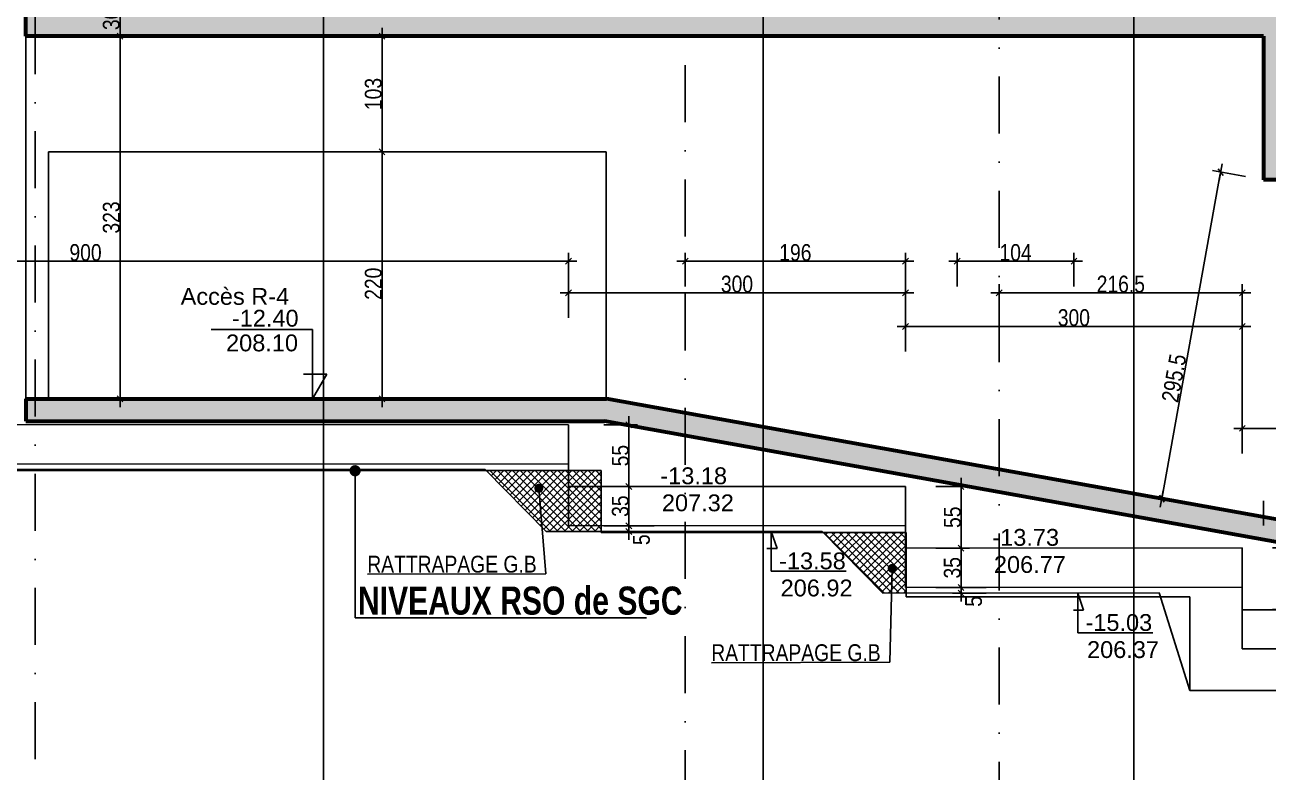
# Model space of a CAD drawing. Header units: millimetres. Extents: x 11663 to 22207, y 4553 to 8762.
# Drawn here: x 15202 to 16309, y 7332 to 7997 of the extents above; entities that cross this region are included whole.
import ezdxf

# ---------------------------------------------------------------- set-up
doc = ezdxf.new("R2010")
doc.units = ezdxf.units.MM
doc.linetypes.add('TIRETPTX2', pattern=[50.8, 25.4, -12.7, 0, -12.7])
for name, color, linetype in [('01_cote_gen', 4, 'Continuous'), ('01_linteaux', 2, 'Continuous'), ('01_poch_BN', 9, 'Continuous'), ('01_poch_murs', 253, 'Continuous'), ('01_texte', 230, 'Continuous'), ('AA_COTES', 2, 'Continuous')]:
    doc.layers.add(name, color=color, linetype=linetype)
doc.layers.add('01_murs_coup', color=5, linetype='Continuous', lineweight=60)
doc.styles.add('ARIAL NA', font='ARIALN.TTF')
doc.styles.add('impact', font='impact.ttf')
doc.styles.add('MATTE_TXT', font='arial.ttf')
doc.styles.add('STYLE2', font='ARIALN.TTF')
doc.dimstyles.new('JB50', dxfattribs={"dimscale": 0.1, "dimtxt": 150, "dimasz": 15, "dimexe": 0.1, "dimexo": 0.1, "dimgap": 0.09, "dimtad": 1, "dimdec": 1, "dimdsep": 46, "dimtxsty": 'STYLE2', "dimblk1": 'BOND_G', "dimblk2": 'BOND_D', "dimsah": 1, "dimcen": 1.5, "dimdle": 0.01, "dimse1": 1, "dimse2": 1, "dimclrd": 4, "dimclre": 2, "dimclrt": 6, "dimazin": 2, "dimtfac": 2.333333, "dimtdec": 1, "dimtix": 1, "dimtmove": 2, "dimatfit": 3, "dimldrblk": 'BOND_G', "dimfxl": 1, "dimtolj": 1, "dimtzin": 0, "dimarcsym": 0})

# ---------------------------------------------------------------- blocks, each defined once
blk = doc.blocks.new('BOND_G')
at = {"layer": 'AA_COTES', "color": 0}
for p, q in [((0, -5), (0, 15)), ((5, 0), (-5, 0)), ((1.77, 1.77), (-1.77, -1.77))]:
    blk.add_line(p, q, dxfattribs=at)
blk = doc.blocks.new('BOND_D')
at = {"layer": 'AA_COTES', "color": 0}
for p, q in [((5, 0), (-5, 0)), ((-1.77, -1.77), (1.77, 1.77)), ((0, 5), (0, -15))]:
    blk.add_line(p, q, dxfattribs=at)
blk = doc.blocks.new('*D38')
at = {"layer": '01_cote_gen', "color": 4, "lineweight": -2, "transparency": 16777216}
blk.add_line((14787.6, 7786.7), (15684.6, 7786.7), dxfattribs=at)
at = {"layer": 'Defpoints', "color": 0, "transparency": 16777216}
for p in [(15686.1, 7786.7), (14786.1, 7609.9), (15686.1, 7609.9)]:
    blk.add_point(p, dxfattribs=at)
at = {"layer": '01_cote_gen', "color": 4, "lineweight": -2, "transparency": 16777216, "xscale": 1.5, "yscale": 1.5, "zscale": 1.5, "rotation": 180}
blk.add_blockref('BOND_G', (14786.1, 7786.7), dxfattribs=at)
at = {"layer": '01_cote_gen', "color": 4, "lineweight": -2, "transparency": 16777216, "xscale": 1.5, "yscale": 1.5, "zscale": 1.5}
blk.add_blockref('BOND_D', (15686.1, 7786.7), dxfattribs=at)
at = {"layer": '01_cote_gen', "color": 6, "transparency": 16777216, "insert": (15256, 7794.4), "char_height": 15, "attachment_point": 5, "style": 'STYLE2'}
blk.add_mtext('\\A1;900', dxfattribs=at)
blk = doc.blocks.new('*D41')
at = {"layer": '01_cote_gen', "color": 4, "lineweight": -2, "transparency": 16777216}
blk.add_line((15687.6, 7758.7), (15984.6, 7758.7), dxfattribs=at)
at = {"layer": 'Defpoints', "color": 0, "transparency": 16777216}
for p in [(15686.1, 7766.9), (15986.1, 7758.7), (15986.1, 7557.7)]:
    blk.add_point(p, dxfattribs=at)
at = {"layer": '01_cote_gen', "color": 4, "lineweight": -2, "transparency": 16777216, "xscale": 1.5, "yscale": 1.5, "zscale": 1.5, "rotation": 180}
blk.add_blockref('BOND_G', (15686.1, 7758.7), dxfattribs=at)
at = {"layer": '01_cote_gen', "color": 4, "lineweight": -2, "transparency": 16777216, "xscale": 1.5, "yscale": 1.5, "zscale": 1.5}
blk.add_blockref('BOND_D', (15986.1, 7758.7), dxfattribs=at)
at = {"layer": '01_cote_gen', "color": 6, "transparency": 16777216, "insert": (15836.1, 7766.3), "char_height": 15, "attachment_point": 5, "style": 'STYLE2'}
blk.add_mtext('\\A1;300', dxfattribs=at)
blk = doc.blocks.new('*D124')
at = {"layer": '01_cote_gen', "color": 4, "lineweight": -2, "transparency": 16777216}
blk.add_line((15987.6, 7728.7), (16284.6, 7728.7), dxfattribs=at)
at = {"layer": 'Defpoints', "color": 0, "transparency": 16777216}
for p in [(15986.1, 7736.2), (16286.1, 7728.7), (16286.1, 7531.4)]:
    blk.add_point(p, dxfattribs=at)
at = {"layer": '01_cote_gen', "color": 4, "lineweight": -2, "transparency": 16777216, "xscale": 1.5, "yscale": 1.5, "zscale": 1.5, "rotation": 180}
blk.add_blockref('BOND_G', (15986.1, 7728.7), dxfattribs=at)
at = {"layer": '01_cote_gen', "color": 4, "lineweight": -2, "transparency": 16777216, "xscale": 1.5, "yscale": 1.5, "zscale": 1.5}
blk.add_blockref('BOND_D', (16286.1, 7728.7), dxfattribs=at)
at = {"layer": '01_cote_gen', "color": 6, "transparency": 16777216, "insert": (16136.1, 7736.4), "char_height": 15, "attachment_point": 5, "style": 'STYLE2'}
blk.add_mtext('\\A1;300', dxfattribs=at)
blk = doc.blocks.new('*D125')
at = {"layer": '01_cote_gen', "color": 4, "lineweight": -2, "transparency": 16777216}
blk.add_line((16033.7, 7786.7), (16134.7, 7786.7), dxfattribs=at)
at = {"layer": 'Defpoints', "color": 0, "transparency": 16777216}
for p in [(16136.2, 7786.7), (16032.2, 7779.2), (16136.2, 5592.4)]:
    blk.add_point(p, dxfattribs=at)
at = {"layer": '01_cote_gen', "color": 4, "lineweight": -2, "transparency": 16777216, "xscale": 1.5, "yscale": 1.5, "zscale": 1.5, "rotation": 180}
blk.add_blockref('BOND_G', (16032.2, 7786.7), dxfattribs=at)
at = {"layer": '01_cote_gen', "color": 4, "lineweight": -2, "transparency": 16777216, "xscale": 1.5, "yscale": 1.5, "zscale": 1.5}
blk.add_blockref('BOND_D', (16136.2, 7786.7), dxfattribs=at)
at = {"layer": '01_cote_gen', "color": 6, "transparency": 16777216, "insert": (16084.2, 7794.4), "char_height": 15, "attachment_point": 5, "style": 'STYLE2'}
blk.add_mtext('\\A1;104', dxfattribs=at)
blk = doc.blocks.new('*D42')
at = {"layer": '01_cote_gen', "color": 4, "lineweight": -2, "transparency": 16777216}
blk.add_line((15791.6, 7786.7), (15984.6, 7786.7), dxfattribs=at)
at = {"layer": 'Defpoints', "color": 0, "transparency": 16777216}
for p in [(15986.1, 7786.7), (15790.1, 7779.2), (15986.1, 7736.2)]:
    blk.add_point(p, dxfattribs=at)
at = {"layer": '01_cote_gen', "color": 4, "lineweight": -2, "transparency": 16777216, "xscale": 1.5, "yscale": 1.5, "zscale": 1.5, "rotation": 180}
blk.add_blockref('BOND_G', (15790.1, 7786.7), dxfattribs=at)
at = {"layer": '01_cote_gen', "color": 4, "lineweight": -2, "transparency": 16777216, "xscale": 1.5, "yscale": 1.5, "zscale": 1.5}
blk.add_blockref('BOND_D', (15986.1, 7786.7), dxfattribs=at)
at = {"layer": '01_cote_gen', "color": 6, "transparency": 16777216, "insert": (15888.1, 7794.4), "char_height": 15, "attachment_point": 5, "style": 'STYLE2'}
blk.add_mtext('\\A1;196', dxfattribs=at)
blk = doc.blocks.new('*D126')
at = {"layer": '01_cote_gen', "color": 4, "lineweight": -2, "transparency": 16777216}
blk.add_line((16287.6, 7637.9), (16584.6, 7637.9), dxfattribs=at)
at = {"layer": 'Defpoints', "color": 0, "transparency": 16777216}
for p in [(16286.1, 7706.2), (16586.1, 7637.9), (16586.1, 7476.5)]:
    blk.add_point(p, dxfattribs=at)
at = {"layer": '01_cote_gen', "color": 4, "lineweight": -2, "transparency": 16777216, "xscale": 1.5, "yscale": 1.5, "zscale": 1.5, "rotation": 180}
blk.add_blockref('BOND_G', (16286.1, 7637.9), dxfattribs=at)
at = {"layer": '01_cote_gen', "color": 4, "lineweight": -2, "transparency": 16777216, "xscale": 1.5, "yscale": 1.5, "zscale": 1.5}
blk.add_blockref('BOND_D', (16586.1, 7637.9), dxfattribs=at)
at = {"layer": '01_cote_gen', "color": 6, "transparency": 16777216, "insert": (16436.1, 7645.5), "char_height": 15, "attachment_point": 5, "style": 'STYLE2'}
blk.add_mtext('\\A1;300', dxfattribs=at)
blk = doc.blocks.new('*D140')
at = {"layer": '01_cote_gen', "color": 4, "lineweight": -2, "transparency": 16777216}
blk.add_line((16071.2, 7758.7), (16284.6, 7758.7), dxfattribs=at)
at = {"layer": 'Defpoints', "color": 0, "transparency": 16777216}
for p in [(16069.7, 7751.2), (16286.1, 7758.7), (16286.1, 7695)]:
    blk.add_point(p, dxfattribs=at)
at = {"layer": '01_cote_gen', "color": 4, "lineweight": -2, "transparency": 16777216, "xscale": 1.5, "yscale": 1.5, "zscale": 1.5, "rotation": 180}
blk.add_blockref('BOND_G', (16069.7, 7758.7), dxfattribs=at)
at = {"layer": '01_cote_gen', "color": 4, "lineweight": -2, "transparency": 16777216, "xscale": 1.5, "yscale": 1.5, "zscale": 1.5}
blk.add_blockref('BOND_D', (16286.1, 7758.7), dxfattribs=at)
at = {"layer": '01_cote_gen', "color": 6, "transparency": 16777216, "insert": (16177.9, 7766.3), "char_height": 15, "attachment_point": 5, "style": 'STYLE2'}
blk.add_mtext('\\A1;216.5', dxfattribs=at)
blk = doc.blocks.new('*D141')
at = {"layer": '01_cote_gen', "color": 4, "lineweight": -2, "transparency": 16777216}
blk.add_line((15739.9, 7639.6), (15739.9, 7587.6), dxfattribs=at)
at = {"layer": 'Defpoints', "color": 0, "transparency": 16777216}
for p in [(15686.1, 7641.1), (15701.7, 7586.1), (15739.9, 7586.1)]:
    blk.add_point(p, dxfattribs=at)
at = {"layer": '01_cote_gen', "color": 4, "lineweight": -2, "transparency": 16777216, "xscale": 1.5, "yscale": 1.5, "zscale": 1.5}
for name, p, rotation in [('BOND_G', (15739.9, 7641.1), 90), ('BOND_D', (15739.9, 7586.1), 270)]:
    blk.add_blockref(name, p, dxfattribs=dict(at, rotation=rotation))
at = {"layer": '01_cote_gen', "color": 6, "transparency": 16777216, "insert": (15732.3, 7613.6), "char_height": 15, "attachment_point": 5, "rotation": 90, "style": 'STYLE2'}
blk.add_mtext('\\A1;55', dxfattribs=at)
blk = doc.blocks.new('*D142')
at = {"layer": '01_cote_gen', "color": 4, "lineweight": -2, "transparency": 16777216}
blk.add_line((16035.6, 7584.7), (16035.6, 7532.7), dxfattribs=at)
at = {"layer": 'Defpoints', "color": 0, "transparency": 16777216}
for p in [(15986.1, 7586.2), (15986.1, 7531.2), (16035.6, 7531.2)]:
    blk.add_point(p, dxfattribs=at)
at = {"layer": '01_cote_gen', "color": 4, "lineweight": -2, "transparency": 16777216, "xscale": 1.5, "yscale": 1.5, "zscale": 1.5}
for name, p, rotation in [('BOND_G', (16035.6, 7586.2), 90), ('BOND_D', (16035.6, 7531.2), 270)]:
    blk.add_blockref(name, p, dxfattribs=dict(at, rotation=rotation))
at = {"layer": '01_cote_gen', "color": 6, "transparency": 16777216, "insert": (16028, 7558.7), "char_height": 15, "attachment_point": 5, "rotation": 90, "style": 'STYLE2'}
blk.add_mtext('\\A1;55', dxfattribs=at)
blk = doc.blocks.new('*D55')
at = {"layer": '01_cote_gen', "color": 4, "lineweight": -2, "transparency": 16777216}
blk.add_line((15739.9, 7584.6), (15739.9, 7552.6), dxfattribs=at)
at = {"layer": 'Defpoints', "color": 0, "transparency": 16777216}
for p in [(15726.1, 7586.1), (15730.4, 7551.1), (15739.9, 7551.1)]:
    blk.add_point(p, dxfattribs=at)
at = {"layer": '01_cote_gen', "color": 4, "lineweight": -2, "transparency": 16777216, "xscale": 1.5, "yscale": 1.5, "zscale": 1.5}
for name, p, rotation in [('BOND_G', (15739.9, 7586.1), 90), ('BOND_D', (15739.9, 7551.1), 270)]:
    blk.add_blockref(name, p, dxfattribs=dict(at, rotation=rotation))
at = {"layer": '01_cote_gen', "color": 6, "transparency": 16777216, "insert": (15732.3, 7568.6), "char_height": 15, "attachment_point": 5, "rotation": 90, "style": 'STYLE2'}
blk.add_mtext('\\A1;35', dxfattribs=at)
blk = doc.blocks.new('*D56')
at = {"layer": '01_cote_gen', "color": 4, "lineweight": -2, "transparency": 16777216}
blk.add_line((15739.9, 7547.6), (15739.9, 7549.6), dxfattribs=at)
at = {"layer": 'Defpoints', "color": 0, "transparency": 16777216}
for p in [(15739.9, 7551.1), (15745.2, 7551.1), (15745.2, 7546.1)]:
    blk.add_point(p, dxfattribs=at)
at = {"layer": '01_cote_gen', "color": 4, "lineweight": -2, "transparency": 16777216, "xscale": 1.5, "yscale": 1.5, "zscale": 1.5}
for name, p, rotation in [('BOND_D', (15739.9, 7551.1), 90), ('BOND_G', (15739.9, 7546.1), 270)]:
    blk.add_blockref(name, p, dxfattribs=dict(at, rotation=rotation))
at = {"layer": '01_cote_gen', "color": 6, "transparency": 16777216, "insert": (15751.1, 7538.7), "char_height": 15, "attachment_point": 5, "rotation": 90, "style": 'STYLE2'}
blk.add_mtext('\\A1;5', dxfattribs=at)
blk = doc.blocks.new('*D57')
at = {"layer": '01_cote_gen', "color": 4, "lineweight": -2, "transparency": 16777216}
blk.add_line((16035.6, 7529.7), (16035.6, 7497.7), dxfattribs=at)
at = {"layer": 'Defpoints', "color": 0, "transparency": 16777216}
for p in [(16021.8, 7531.2), (16026, 7496.2), (16035.6, 7496.2)]:
    blk.add_point(p, dxfattribs=at)
at = {"layer": '01_cote_gen', "color": 4, "lineweight": -2, "transparency": 16777216, "xscale": 1.5, "yscale": 1.5, "zscale": 1.5}
for name, p, rotation in [('BOND_G', (16035.6, 7531.2), 90), ('BOND_D', (16035.6, 7496.2), 270)]:
    blk.add_blockref(name, p, dxfattribs=dict(at, rotation=rotation))
at = {"layer": '01_cote_gen', "color": 6, "transparency": 16777216, "insert": (16027.9, 7513.7), "char_height": 15, "attachment_point": 5, "rotation": 90, "style": 'STYLE2'}
blk.add_mtext('\\A1;35', dxfattribs=at)
blk = doc.blocks.new('*D58')
at = {"layer": '01_cote_gen', "color": 4, "lineweight": -2, "transparency": 16777216}
blk.add_line((16035.6, 7492.7), (16035.6, 7494.7), dxfattribs=at)
at = {"layer": 'Defpoints', "color": 0, "transparency": 16777216}
for p in [(16035.6, 7496.2), (16040.9, 7496.2), (16040.9, 7491.2)]:
    blk.add_point(p, dxfattribs=at)
at = {"layer": '01_cote_gen', "color": 4, "lineweight": -2, "transparency": 16777216, "xscale": 1.5, "yscale": 1.5, "zscale": 1.5}
for name, p, rotation in [('BOND_D', (16035.6, 7496.2), 90), ('BOND_G', (16035.6, 7491.2), 270)]:
    blk.add_blockref(name, p, dxfattribs=dict(at, rotation=rotation))
at = {"layer": '01_cote_gen', "color": 6, "transparency": 16777216, "insert": (16046.8, 7483.8), "char_height": 15, "attachment_point": 5, "rotation": 90, "style": 'STYLE2'}
blk.add_mtext('\\A1;5', dxfattribs=at)
blk = doc.blocks.new('*D59')
at = {"layer": '01_cote_gen', "color": 4, "lineweight": -2, "transparency": 16777216}
blk.add_line((16335.6, 7529.9), (16335.6, 7477.9), dxfattribs=at)
at = {"layer": 'Defpoints', "color": 0, "transparency": 16777216}
for p in [(16286.1, 7531.4), (16286.1, 7476.4), (16335.6, 7476.4)]:
    blk.add_point(p, dxfattribs=at)
at = {"layer": '01_cote_gen', "color": 4, "lineweight": -2, "transparency": 16777216, "xscale": 1.5, "yscale": 1.5, "zscale": 1.5}
for name, p, rotation in [('BOND_G', (16335.6, 7531.4), 90), ('BOND_D', (16335.6, 7476.4), 270)]:
    blk.add_blockref(name, p, dxfattribs=dict(at, rotation=rotation))
at = {"layer": '01_cote_gen', "color": 6, "transparency": 16777216, "insert": (16328, 7503.9), "char_height": 15, "attachment_point": 5, "rotation": 90, "style": 'STYLE2'}
blk.add_mtext('\\A1;55', dxfattribs=at)
blk = doc.blocks.new('*D155')
at = {"layer": '01_cote_gen', "color": 4, "lineweight": -2, "transparency": 16777216}
blk.add_line((16377.3, 8015.7), (16377.3, 7988.7), dxfattribs=at)
at = {"layer": 'Defpoints', "color": 0, "transparency": 16777216}
for p in [(16354.8, 8017.2), (16305.1, 7987.2), (16377.3, 7987.2)]:
    blk.add_point(p, dxfattribs=at)
at = {"layer": '01_cote_gen', "color": 4, "lineweight": -2, "transparency": 16777216, "xscale": 1.5, "yscale": 1.5, "zscale": 1.5}
for name, p, rotation in [('BOND_G', (16377.3, 8017.2), 90), ('BOND_D', (16377.3, 7987.2), 270)]:
    blk.add_blockref(name, p, dxfattribs=dict(at, rotation=rotation))
at = {"layer": '01_cote_gen', "color": 6, "transparency": 16777216, "insert": (16369.6, 8002.2), "char_height": 15, "attachment_point": 5, "rotation": 90, "style": 'STYLE2'}
blk.add_mtext('\\A1;30', dxfattribs=at)
blk = doc.blocks.new('*D100')
at = {"layer": '01_cote_gen', "color": 4, "lineweight": -2, "transparency": 16777216}
blk.add_line((16406.4, 7857.7), (16406.4, 7560.4), dxfattribs=at)
at = {"layer": 'Defpoints', "color": 0, "transparency": 16777216}
for p in [(16305.1, 7859.2), (16305.1, 7558.9), (16406.4, 7558.9)]:
    blk.add_point(p, dxfattribs=at)
at = {"layer": '01_cote_gen', "color": 4, "lineweight": -2, "transparency": 16777216, "xscale": 1.5, "yscale": 1.5, "zscale": 1.5}
for name, p, rotation in [('BOND_G', (16406.4, 7859.2), 90), ('BOND_D', (16406.4, 7558.9), 270)]:
    blk.add_blockref(name, p, dxfattribs=dict(at, rotation=rotation))
at = {"layer": '01_cote_gen', "color": 6, "transparency": 16777216, "insert": (16398.8, 7709.1), "char_height": 15, "attachment_point": 5, "rotation": 90, "style": 'STYLE2'}
blk.add_mtext('\\A1;300.3', dxfattribs=at)
blk = doc.blocks.new('*D184')
at = {"layer": '01_cote_gen', "color": 4, "lineweight": -2, "transparency": 16777216}
blk.add_line((16214.7, 7576.7), (16266.5, 7864.6), dxfattribs=at)
at = {"layer": 'Defpoints', "color": 0, "transparency": 16777216}
for p in [(16266.8, 7866.1), (16305.1, 7859.2), (16252.7, 7568.3)]:
    blk.add_point(p, dxfattribs=at)
at = {"layer": '01_cote_gen', "color": 4, "lineweight": -2, "transparency": 16777216, "xscale": 1.5, "yscale": 1.5, "zscale": 1.5}
for name, p, rotation in [('BOND_D', (16266.8, 7866.1), 79.79862876551594), ('BOND_G', (16214.4, 7575.2), 259.798628765516)]:
    blk.add_blockref(name, p, dxfattribs=dict(at, rotation=rotation))
at = {"layer": '01_cote_gen', "color": 6, "transparency": 16777216, "insert": (16225.3, 7682.6), "char_height": 15, "attachment_point": 5, "rotation": 79.7986, "style": 'STYLE2'}
blk.add_mtext('\\A1;295.5', dxfattribs=at)
blk = doc.blocks.new('*D101')
at = {"layer": '01_cote_gen', "color": 4, "lineweight": -2, "transparency": 16777216}
blk.add_line((15286.7, 8015.7), (15286.7, 7988.7), dxfattribs=at)
at = {"layer": 'Defpoints', "color": 0, "transparency": 16777216}
for p in [(15306.8, 8017.2), (15286.7, 7987.2), (15331.5, 7987.2)]:
    blk.add_point(p, dxfattribs=at)
at = {"layer": '01_cote_gen', "color": 4, "lineweight": -2, "transparency": 16777216, "xscale": 1.5, "yscale": 1.5, "zscale": 1.5}
for name, p, rotation in [('BOND_G', (15286.7, 8017.2), 90), ('BOND_D', (15286.7, 7987.2), 270)]:
    blk.add_blockref(name, p, dxfattribs=dict(at, rotation=rotation))
at = {"layer": '01_cote_gen', "color": 6, "transparency": 16777216, "insert": (15279, 8002.2), "char_height": 15, "attachment_point": 5, "rotation": 90, "style": 'STYLE2'}
blk.add_mtext('\\A1;30', dxfattribs=at)
blk = doc.blocks.new('*D102')
at = {"layer": '01_cote_gen', "color": 4, "lineweight": -2, "transparency": 16777216}
blk.add_line((15286.7, 7985.7), (15286.7, 7665.7), dxfattribs=at)
at = {"layer": 'Defpoints', "color": 0, "transparency": 16777216}
for p in [(15326.9, 7987.2), (15286.7, 7664.2), (15302.6, 7664.2)]:
    blk.add_point(p, dxfattribs=at)
at = {"layer": '01_cote_gen', "color": 4, "lineweight": -2, "transparency": 16777216, "xscale": 1.5, "yscale": 1.5, "zscale": 1.5}
for name, p, rotation in [('BOND_G', (15286.7, 7987.2), 90), ('BOND_D', (15286.7, 7664.2), 270)]:
    blk.add_blockref(name, p, dxfattribs=dict(at, rotation=rotation))
at = {"layer": '01_cote_gen', "color": 6, "transparency": 16777216, "insert": (15279, 7825.7), "char_height": 15, "attachment_point": 5, "rotation": 90, "style": 'STYLE2'}
blk.add_mtext('\\A1;323', dxfattribs=at)
blk = doc.blocks.new('*D189')
at = {"layer": '01_cote_gen', "color": 4, "lineweight": -2, "transparency": 16777216}
blk.add_line((15520, 7882.7), (15520, 7665.7), dxfattribs=at)
at = {"layer": 'Defpoints', "color": 0, "transparency": 16777216}
for p in [(15539.9, 7884.2), (15520, 7664.2), (15547.3, 7664.2)]:
    blk.add_point(p, dxfattribs=at)
at = {"layer": '01_cote_gen', "color": 4, "lineweight": -2, "transparency": 16777216, "xscale": 1.5, "yscale": 1.5, "zscale": 1.5}
for name, p, rotation in [('BOND_G', (15520, 7884.2), 90), ('BOND_D', (15520, 7664.2), 270)]:
    blk.add_blockref(name, p, dxfattribs=dict(at, rotation=rotation))
at = {"layer": '01_cote_gen', "color": 6, "transparency": 16777216, "insert": (15512.3, 7766.7), "char_height": 15, "attachment_point": 5, "rotation": 90, "style": 'STYLE2'}
blk.add_mtext('\\A1;220', dxfattribs=at)
blk = doc.blocks.new('*D192')
at = {"layer": '01_cote_gen', "color": 4, "lineweight": -2, "transparency": 16777216}
blk.add_line((15520, 7985.7), (15520, 7885.7), dxfattribs=at)
at = {"layer": 'Defpoints', "color": 0, "transparency": 16777216}
for p in [(15542, 7987.2), (15520, 7884.2), (15542, 7884.2)]:
    blk.add_point(p, dxfattribs=at)
at = {"layer": '01_cote_gen', "color": 4, "lineweight": -2, "transparency": 16777216, "xscale": 1.5, "yscale": 1.5, "zscale": 1.5}
for name, p, rotation in [('BOND_G', (15520, 7987.2), 90), ('BOND_D', (15520, 7884.2), 270)]:
    blk.add_blockref(name, p, dxfattribs=dict(at, rotation=rotation))
at = {"layer": '01_cote_gen', "color": 6, "transparency": 16777216, "insert": (15512.3, 7935.7), "char_height": 15, "attachment_point": 5, "rotation": 90, "style": 'STYLE2'}
blk.add_mtext('\\A1;103', dxfattribs=at)

msp = doc.modelspace()

# ---------------------------------------------------------------- hatches: boundary and pattern name
at = {"layer": '01_poch_BN'}
h = msp.add_hatch(color=256, dxfattribs=at)
h.dxf.hatch_style = 1
h.paths.add_polyline_path([(16325.09, 8029.56), (16305.09, 8033.98), (16305.09, 8017.2), (15792.37, 8017.2), (15792.37, 8117.2), (15772.37, 8117.2), (15772.37, 8017.2), (15218.94, 8017.2), (15218.94, 8132.2), (15218.94, 8137.2), (15202.98, 8139.2), (15202.94, 8134.2), (15202.94, 7987.2), (16305.09, 7987.2), (16305.09, 7859.2), (16603.65, 7859.2), (16603.65, 7721.2), (17236.18, 7721.2), (17236.18, 7607.2), (18502.22, 7607.2), (18328.49, 7632.2), (17439.65, 7632.2), (17439.65, 7697.2), (17419.65, 7697.2), (17419.65, 7632.2), (17256.18, 7632.2), (17256.18, 7830.2), (17236.18, 7830.2), (17236.18, 7746.2), (16623.65, 7746.2), (16623.65, 7964.2), (16603.65, 7964.2), (16603.65, 7884.2), (16325.09, 7884.2)])
h.paths.add_polyline_path([(16325.09, 8137.2), (16305.09, 8137.2), (16305.09, 8033.98), (16325.09, 8029.56)], flags=17)
h.paths.add_polyline_path([(18803.65, 7697.2), (18787.65, 7697.2), (18787.65, 7632.2), (18328.49, 7632.2), (18502.22, 7607.2), (18787.65, 7607.2), (18787.65, 7566.13), (18803.65, 7563.83)])
h.paths.add_polyline_path([(18803.65, 7563.83), (18787.65, 7566.13), (18787.65, 7459.24), (18803.65, 7459.24)])
h.paths.add_polyline_path([(18046.95, 7357.2), (17425.99, 7357.2), (15719.99, 7664.2), (15202.94, 7664.2), (15202.94, 7644.2), (15718.21, 7644.2), (17424.21, 7337.2), (18045.16, 7337.2), (18803.65, 7200.68), (18803.65, 7221)])
at = {"layer": '01_poch_murs'}
h = msp.add_hatch(dxfattribs=at)
h.set_pattern_fill('ANSI37', color=256, scale=1.5)
h.paths.add_polyline_path([(15686.05, 7586.1), (15686.05, 7600.2), (15612.85, 7600.2), (15666.05, 7546.1), (15715.21, 7546.1), (15715.21, 7551.11), (15686.05, 7551.1)])
h.paths.add_polyline_path([(15715.21, 7600.2), (15686.05, 7600.2), (15686.05, 7586.1), (15715.21, 7586.11)], flags=17)
h.paths.add_polyline_path([(15715.21, 7586.11), (15686.05, 7586.1), (15686.05, 7551.1), (15715.21, 7551.11)], flags=17)
h = msp.add_hatch(dxfattribs=at)
h.set_pattern_fill('ANSI37', color=256, scale=1.5)
h.paths.add_polyline_path([(15986.05, 7531.23), (15986.05, 7545.2), (15912.98, 7545.2), (15966.05, 7491.23), (15986.73, 7491.23), (15986.73, 7496.23), (15986.05, 7496.23)])

# ---------------------------------------------------------------- linework, layer by layer
at = {"color": 5, "elevation": 517158665.1, "flags": 128}
for points in [[(15715.21, 7600.2), (15003.11, 7600.2)], [(15715.21, 7600.2), (15715.21, 7545.2)], [(15986.73, 7545.2), (15715.21, 7545.2)], [(15986.73, 7545.2), (15986.73, 7487.7)], [(16239.25, 7487.7), (15986.73, 7487.7)], [(16239.25, 7487.7), (16239.25, 7404.5)], [(16722.64, 7404.5), (16239.25, 7404.5)]]:
    msp.add_lwpolyline(points, dxfattribs=at)
at = {"layer": '01_cote_gen'}
msp.add_line((16286.05, 7706.21), (16286.05, 7645.35), dxfattribs=at)
at = {"layer": '01_linteaux', "linetype": 'TIRETPTX2', "ltscale": 2}
for p, q in [((15211.05, 7241.55), (15211.05, 8452.41)), ((15790.05, 7198.69), (15790.05, 8318.95)), ((16069.65, 6883.37), (16069.65, 8318.95))]:
    msp.add_line(p, q, dxfattribs=at)
at = {"layer": '01_linteaux'}
for p, q in [((15202.94, 7987.2), (15202.94, 7664.2)), ((15719.65, 7884.2), (15222.98, 7884.2)), ((15222.98, 7884.2), (15222.98, 7664.2)), ((15719.65, 7664.2), (15719.65, 7884.2)), ((15719.65, 7884.2), (15719.65, 7664.27)), ((14786.05, 7641.24), (15686.05, 7641.1)), ((15686.05, 7641.1), (15686.05, 7586.1)), ((14786.05, 7606.24), (15686.05, 7606.1)), ((15611.97, 7601.1), (14766.05, 7601.24)), ((15611.97, 7601.1), (15666.05, 7546.1)), ((15686.05, 7586.1), (15986.05, 7586.23)), ((15686.05, 7586.1), (15686.05, 7551.1)), ((15986.05, 7586.23), (15986.05, 7551.23)), ((15986.05, 7586.23), (15986.05, 7531.23)), ((15686.05, 7551.1), (15986.05, 7551.23)), ((15912.07, 7546.13), (15666.05, 7546.1)), ((15912.07, 7546.13), (15966.05, 7491.23)), ((15986.05, 7531.23), (16286.05, 7531.36)), ((15986.05, 7531.23), (15986.05, 7496.23)), ((16286.05, 7531.36), (16286.05, 7496.36)), ((16286.05, 7531.36), (16286.05, 7476.36)), ((15986.05, 7496.23), (16286.05, 7496.36)), ((16212.07, 7491.27), (15966.05, 7491.23)), ((16212.07, 7491.27), (16239.25, 7404.5, 517158665.1)), ((16286.05, 7476.36), (16586.05, 7476.5)), ((16286.05, 7476.36), (16286.05, 7441.36)), ((16286.05, 7441.36), (16586.05, 7441.5))]:
    msp.add_line(p, q, dxfattribs=at)
at = {"layer": '01_murs_coup'}
for p, q in [((15202.94, 7987.2), (15202.94, 8139.2)), ((16305.09, 7987.2), (15202.94, 7987.2)), ((16305.09, 7987.2), (16305.09, 7859.2)), ((16603.65, 7859.2), (16305.09, 7859.2)), ((15202.94, 7664.2), (15719.99, 7664.2)), ((15202.94, 7664.2), (15202.94, 7644.2)), ((17425.99, 7357.2), (15719.99, 7664.2)), ((15202.94, 7644.2), (15718.21, 7644.2)), ((17424.21, 7337.2), (15718.21, 7644.2))]:
    msp.add_line(p, q, dxfattribs=at)
at = {"layer": '01_poch_BN'}
msp.add_line((16189.36, 8260.69), (16189.36, 6937.68), dxfattribs=at)
at = {"layer": '01_poch_murs'}
for p, q in [((15467.79, 8260.69), (15467.79, 7257.56)), ((15859.36, 8260.69), (15859.36, 7257.56))]:
    msp.add_line(p, q, dxfattribs=at)
at = {"layer": '01_texte'}
for p, q in [((15458.12, 7725.84), (15367.97, 7725.84)), ((15458.12, 7725.84), (15458.13, 7664.2)), ((15470.95, 7686.26), (15450.2, 7686.26)), ((15458.13, 7664.2), (15470.95, 7686.26)), ((15496.04, 7600.47, 517158665.1), (15496.04, 7469.25, 517158665.1)), ((15659.63, 7584.56), (15665.93, 7508.41)), ((16305.09, 7573.46), (16305.09, 7551.48)), ((15866.64, 7546.1), (15871.91, 7530.78)), ((15866.64, 7546.1), (15866.64, 7510.65)), ((15871.91, 7530.78), (15862.8, 7530.78)), ((15665.93, 7508.41), (15507.2, 7507.88)), ((15866.64, 7510.65), (15933.44, 7510.65)), ((15974.32, 7513.13), (15972.23, 7429.57)), ((16139.5, 7491.23), (16144.77, 7475.91)), ((16139.5, 7491.23), (16139.5, 7455.78)), ((16144.77, 7475.91), (16135.66, 7475.91)), ((15496.04, 7469.25, 517158665.1), (15755.49, 7469.25)), ((16139.5, 7455.78), (16206.3, 7455.78)), ((15972.23, 7429.57), (15813.5, 7429.04))]:
    msp.add_line(p, q, dxfattribs=at)
at = {"layer": '01_texte', "const_width": 5, "elevation": 517158665.1}
msp.add_lwpolyline([(15493.54, 7600.12, 1), (15498.54, 7600.12, 1)], format="xyb", close=True, dxfattribs=at)
at = {"layer": '01_texte', "const_width": 4}
for points in [[(15657.63, 7584.56, 1), (15661.63, 7584.56, 1)], [(15972.32, 7513.13, 1), (15976.32, 7513.13, 1)]]:
    msp.add_lwpolyline(points, format="xyb", close=True, dxfattribs=at)

# ---------------------------------------------------------------- texts
at = {"layer": '01_texte'}
for s, height, style, p in [('Accès R-4', 15, 'MATTE_TXT', (15340.69, 7747.92)), ('-12.40', 15, 'MATTE_TXT', (15386.32, 7728.48)), ('208.10', 15, 'MATTE_TXT', (15381.13, 7706.49)), ('-13.18', 15, 'MATTE_TXT', (15767.86, 7588.15)), ('207.32', 15, 'MATTE_TXT', (15769.24, 7564.02)), ('-13.73', 15, 'MATTE_TXT', (16063.51, 7533.28)), ('RATTRAPAGE G.B', 15, 'ARIAL NA', (15506.89, 7509.42)), ('-13.58', 15, 'MATTE_TXT', (15873.58, 7512.34)), ('206.77', 15, 'MATTE_TXT', (16064.89, 7509.15)), ('NIVEAUX RSO de SGC', 25, 'impact', (15498.59, 7471.96)), ('206.92', 15, 'MATTE_TXT', (15874.96, 7488.21)), ('-15.03', 15, 'MATTE_TXT', (16146.44, 7457.46)), ('RATTRAPAGE G.B', 15, 'ARIAL NA', (15813.19, 7430.58)), ('206.37', 15, 'MATTE_TXT', (16147.82, 7433.33))]:
    msp.add_text(s, height=height, dxfattribs=dict(at, style=style)).set_placement(p)

# ---------------------------------------------------------------- dimensions: what is measured, and where the dimension line sits
at = {"layer": '01_cote_gen'}
for base, p1, p2, picture, middle in [((15286.7, 7987.2), (15306.85, 8017.2), (15331.46, 7987.2), '*D101', (15279.03, 8002.2)), ((16377.29, 7987.2), (16354.79, 8017.2), (16305.09, 7987.2), '*D155', (16369.62, 8002.2)), ((15286.7, 7664.2), (15326.94, 7987.2), (15302.6, 7664.2), '*D102', (15279.03, 7825.7)), ((15519.96, 7884.2), (15541.98, 7987.2), (15541.98, 7884.2), '*D192', (15512.29, 7935.7)), ((16406.45, 7558.91), (16305.09, 7859.2), (16305.09, 7558.91), '*D100', (16398.78, 7709.06)), ((15739.94, 7586.1), (15686.05, 7641.1), (15701.69, 7586.1), '*D141', (15732.3, 7613.6)), ((15739.94, 7551.1), (15726.12, 7586.1), (15730.37, 7551.1), '*D55', (15732.27, 7568.6)), ((16035.59, 7531.23), (15986.05, 7586.23), (15986.08, 7531.23), '*D142', (16027.95, 7558.73)), ((16035.59, 7496.23), (16021.78, 7531.23), (16026.03, 7496.23), '*D57', (16027.92, 7513.73)), ((16335.59, 7476.36), (16286.05, 7531.36), (16286.08, 7476.36), '*D59', (16327.95, 7503.86))]:
    dim = msp.add_linear_dim(base=base, p1=p1, p2=p2, angle=90, dimstyle='JB50', dxfattribs=at)
    dim.commit()
    dim.dimension.update_dxf_attribs({"geometry": picture, "text_midpoint": middle})
for base, p1, p2, angle, picture, middle, dimtype in [((15519.96, 7664.2), (15539.9, 7884.2), (15547.27, 7664.2), 90, '*D189', (15512.29, 7766.71), 160), ((16266.76, 7866.1), (16252.74, 7568.33), (16305.09, 7859.2), 79.79863, '*D184', (16225.27, 7682.59), 161), ((15739.94, 7551.1), (15745.21, 7546.1), (15745.21, 7551.1), 90, '*D56', (15751.14, 7538.65), 160), ((16035.59, 7496.23), (16040.86, 7491.23), (16040.86, 7496.23), 90, '*D58', (16046.8, 7483.78), 160)]:
    dim = msp.add_linear_dim(base=base, p1=p1, p2=p2, angle=angle, dimstyle='JB50', dxfattribs=at)
    dim.commit()
    dim.dimension.update_dxf_attribs({"geometry": picture, "text_midpoint": middle, "dimtype": dimtype})
dim = msp.add_linear_dim(base=(15686.05, 7786.69), p1=(14786.05, 7609.86), p2=(15686.05, 7609.86), dimstyle='JB50', dxfattribs=at)
dim.commit()
dim.dimension.update_dxf_attribs({"geometry": '*D38', "text_midpoint": (15255.96, 7794.36), "dimtype": 160})
for base, p1, p2, picture, middle in [((15986.05, 7786.69), (15790.05, 7779.19), (15986.05, 7736.21), '*D42', (15888.05, 7794.36)), ((16136.17, 7786.69), (16032.17, 7779.19), (16136.17, 5592.37), '*D125', (16084.17, 7794.36)), ((15986.05, 7758.67), (15686.05, 7766.92), (15986.05, 7557.73), '*D41', (15836.05, 7766.34)), ((16286.05, 7728.71), (15986.05, 7736.17), (16286.05, 7531.36), '*D124', (16136.05, 7736.38)), ((16586.05, 7637.85), (16286.05, 7706.21), (16586.05, 7476.5), '*D126', (16436.05, 7645.52))]:
    dim = msp.add_linear_dim(base=base, p1=p1, p2=p2, dimstyle='JB50', dxfattribs=at)
    dim.commit()
    dim.dimension.update_dxf_attribs({"geometry": picture, "text_midpoint": middle})
dim = msp.add_linear_dim(base=(16286.05, 7758.67), p1=(16069.65, 7751.17), p2=(16286.05, 7695.03), text='216.5', dimstyle='JB50', dxfattribs=at)
dim.commit()
dim.dimension.update_dxf_attribs({"geometry": '*D140', "text_midpoint": (16177.85, 7766.34)})

doc.saveas('drawing.dxf')
